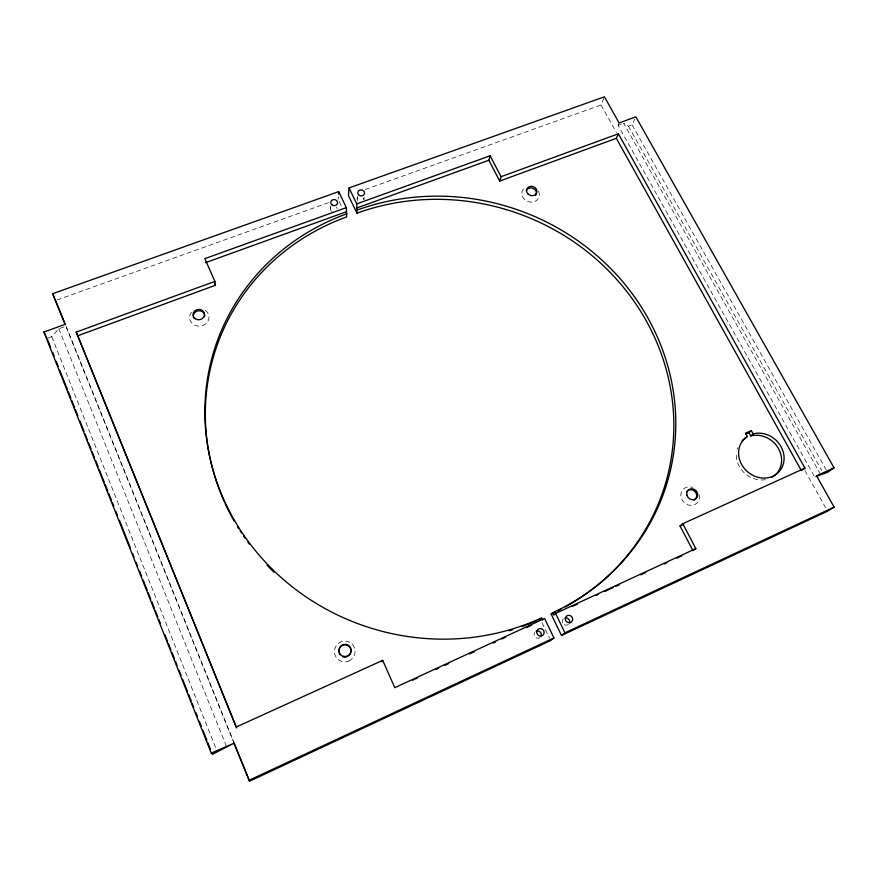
<?xml version="1.0" encoding="UTF-8"?>
<svg xmlns="http://www.w3.org/2000/svg" width="878" height="878" viewBox="0 0 878 878"><rect width="100%" height="100%" fill="white"/><g stroke="black" fill="none" stroke-linecap="round" stroke-linejoin="round"><path stroke-width="0.66" stroke-dasharray="4.39 3.29" d="M330.424 208.58L330.567 206.012M338.173 199.207L338.337 196.683M357.203 198.955L357.445 196.365M364.14 197.232L363.876 199.822A3.369 2.985 9 0 0 363.152 197.605M365.182 189.527L601.057 105.009L604.448 96.789M814.093 475.887L618.057 125.247L619.078 122.942M820.579 474.416L623.643 123.205L628.418 126.212L632.105 124.863L634.783 119.134M48.224 337.953L51.714 336.68L58.859 328.756L65.861 326.21L233.471 741.943M618.057 125.247L621.404 124.017M56.971 299.969L329.14 202.445M632.105 124.863L826.22 469.917M628.418 126.212L821.731 470.465M601.057 105.009L616.378 132.479M804.917 470.564L825.572 507.605M339.303 201.567L342.146 207.46M542.022 622.656L549.496 638.163M65.938 325.87L233.647 741.778M58.859 328.756L226.546 746.618M51.714 336.68L216.888 750.767M205.32 310.351A9.713 8.813 -4.8 0 1 206.868 322.731A9.713 8.813 -4.8 0 1 193.226 324.322A9.713 8.813 -4.8 0 1 191.7 311.942M538.488 191.239A8.934 7.836 19.5 0 1 535.196 201.314A8.934 7.836 19.5 0 1 523.497 198.362A8.934 7.836 19.5 0 1 524.792 187.782M765.407 479.651A23.805 21.149 42 0 1 736.444 452.499M737.114 449.152A23.805 21.149 42 0 1 737.663 447.56M699.25 494.709A9.757 8.868 43 0 1 690.81 505.377A9.757 8.868 43 0 1 680.878 494.226A9.757 8.868 43 0 1 692.775 487.444M357.467 200.491A3.369 2.985 9 0 1 357.829 197.528M331.774 211.389A3.391 3.007 7.2 0 1 331.686 206.604M336.439 207.219A3.391 3.007 7.2 0 1 337.13 208.668M568.428 624.335A3.764 3.567 54.6 0 1 563.292 623.797M562.754 622.974A3.764 3.567 54.6 0 1 564.356 618.09M540.157 637.494A3.786 3.611 57.1 0 1 534.68 632.412M348.906 660.991A10.426 10.295 -61.3 0 0 350.893 643.069A10.426 10.295 -61.3 0 0 334.507 650.466A10.426 10.295 -61.3 0 0 348.906 660.991"/><path stroke-width="1.32" d="M338.491 194.159L338.656 191.634L52.658 293.691L65.027 324.355L43.9 332.038L211.269 753.115L212.454 754.312L233.987 743.216L211.269 753.115M219.665 490.506A230.541 217.338 18.1 0 1 346.689 216.899L346.36 207.614L338.656 191.634M815.925 476.545L827.57 472.298L834.023 467.82L635.848 116.851L619.078 122.942L604.448 96.789L349.027 187.936L348.434 195.531L356.973 213.167A230.036 216.394 19.3 0 1 648.579 325.112A230.036 216.394 19.3 0 1 565.267 606.928M356.973 213.167L356.764 203.872L349.027 187.936M802.305 470.07L804.939 468.128L618.386 133.796L616.323 138.318L499.725 181.066L488.848 160.257L490.111 155.779L356.764 203.872M499.725 181.066L501.064 176.708L490.111 155.779M382.051 661.716L382.698 660.355L394.782 687.661L544.579 618.485L553.952 637.944L550.638 640.556L249.55 781.211L233.735 742.832M748.989 432.689L751.327 430.582L753.126 433.853L750.778 435.938L748.989 432.689L745.499 434.237M751.327 430.582L745.477 433.172L747.277 436.443L744.818 438.605A23.805 21.149 42 0 0 742.228 440.679M834.023 467.82L816.573 475.81L834.1 507.133L827.57 511.183L561.503 635.474L551.143 614.073L552.536 612.822A231.254 217.382 19.2 0 0 653.978 329.656A231.254 217.382 19.2 0 0 357.28 210.018M804.939 468.128L682.788 523.738L695.837 548.629L555.554 613.415L553.656 615.083L552.536 612.822M692.994 550.715L680.044 525.999L682.788 523.738M561.503 635.474L564.949 632.808L834.1 507.133M693.938 550.023L695.837 548.629M747.277 436.443L747.134 436.531A23.925 21.248 41.9 0 0 750.899 474.241A23.925 21.248 41.9 0 0 784.087 459.545A23.925 21.248 41.9 0 0 753.291 433.809L753.126 433.853M248.88 780.388L553.952 637.944M412.638 680.23L417.588 677.937M436.179 669.354L438.66 668.213M444.85 665.348L448.57 663.625M469.642 653.901L474.592 651.608M493.184 643.025L495.664 641.873M501.854 639.008L505.574 637.296M526.646 627.561L531.596 625.279M572.313 606.468L577.285 604.163M595.953 595.547L598.434 594.395M604.657 591.52L613.371 587.503M615.851 586.35L619.583 584.627M640.742 574.86L645.714 572.555M664.372 563.939L666.863 562.787M676.817 558.188L681.789 555.884M382.698 660.355L236.171 727.061L76.199 332.114L214.891 281.388L204.826 258.659L346.36 207.614M680.044 525.999L683.764 524.298M76.199 332.114L77.791 335.747L215.461 285.273L214.891 281.388M501.064 176.708L618.386 133.796M205.474 262.687L346.031 211.872M356.369 208.141L488.848 160.257M750.778 435.938L750.942 435.894A23.805 21.149 42 0 1 779.016 449.602A23.805 21.149 42 0 1 771.839 477.369M616.323 138.318L801.427 470.707M43.9 332.038L47.061 338.381M542.758 620.12L541.649 617.849A231.759 218.337 18.1 0 1 226.447 505.267A231.759 218.337 18.1 0 1 346.942 213.749M555.554 613.415L564.949 632.808M52.658 293.691L65.422 324.597M214.419 282.892L215.461 285.273M77.791 335.747L236.654 727.939M234.163 743.051L249.55 781.211M47.566 339.643L50.606 347.282M52.625 352.363L54.151 356.183M56.17 361.275L58.189 366.356M59.704 370.176L67.299 389.25M68.308 391.797L70.833 398.162M71.853 400.708L74.378 407.063M75.387 409.609L77.922 415.963M79.942 421.056L83.992 431.23M85.001 433.776L87.526 440.13M88.535 442.677L91.071 449.042M92.08 451.577L94.605 457.943M95.614 460.489L98.149 466.844M99.159 469.39L104.219 482.11M105.228 484.656L107.753 491.011M108.773 493.557L111.297 499.911M112.307 502.457L113.822 506.277M115.852 511.369L117.367 515.177M119.386 520.27L130.515 548.256M132.545 553.338L134.06 557.157M136.079 562.238L137.594 566.058M139.624 571.15L141.643 576.231M143.158 580.051L147.208 590.225M148.217 592.771L150.753 599.125M151.762 601.671L154.287 608.037M155.296 610.572L157.831 616.938M158.841 619.484L160.356 623.292M164.91 634.739L167.435 641.105M168.455 643.651L170.98 650.005M171.989 652.552L174.524 658.917M175.534 661.452L177.049 665.272M179.068 670.364L181.098 675.445M182.613 679.265L187.672 691.985M188.682 694.531L191.206 700.885M192.216 703.432L193.742 707.251M195.761 712.332L197.276 716.152M199.306 721.233L201.325 726.325M202.84 730.145L206.89 740.319M207.899 742.865L210.424 749.219M540.299 619.067A230.541 217.338 18.1 0 1 533.55 622.052M532.419 622.535A230.541 217.338 18.1 0 1 526.679 624.829M525.527 625.268A230.541 217.338 18.1 0 1 522.048 626.552M512.631 629.702A230.541 217.338 18.1 0 1 509.053 630.788M274.112 572.324A230.541 217.338 18.1 0 1 267.011 565.169M249.286 544.108A230.541 217.338 18.1 0 1 247.805 542.11M244.929 538.06A230.541 217.338 18.1 0 1 243.513 536.019M241.45 532.924A230.541 217.338 18.1 0 1 240.111 530.85M238.783 528.754A230.541 217.338 18.1 0 1 237.488 526.657M234.349 521.356A230.541 217.338 18.1 0 1 225.35 503.939M224.834 502.831A230.541 217.338 18.1 0 1 220.104 491.636M193.698 317.935A5.729 5.191 -4.7 0 1 198.384 310.801A5.729 5.191 -4.7 0 1 204.695 316.64M338.886 651.926A6.146 6.08 -61.2 0 1 347.139 645.22A6.146 6.08 -61.2 0 1 348.72 655.701M347.348 656.546A6.146 6.08 -61.2 0 1 342.683 656.689M340.137 654.823A6.146 6.08 -61.2 0 1 339.325 653.462M560.987 609.222A230.036 216.394 19.3 0 1 557.739 610.89M555.554 611.977A230.036 216.394 19.3 0 1 551.143 614.073M526.251 190.724A5.268 4.62 19.5 0 1 533.462 188.561A5.268 4.62 19.5 0 1 535.503 195.498M686.497 491.889A5.751 5.224 42.9 0 1 695.189 491.768A5.751 5.224 42.9 0 1 693.872 500.186M565.256 617.816A3.764 3.567 54.6 0 1 569.46 622.787M536.096 631.194A3.786 3.611 57.1 0 1 541.21 635.935M195.201 318.714A5.74 5.202 -4.7 0 0 204.442 315.257A5.74 5.202 -4.7 0 0 196.661 309.758A5.74 5.202 -4.7 0 0 195.201 318.714M347.49 656.031A6.168 6.091 -61.1 0 0 348.665 645.429A6.168 6.091 -61.1 0 0 338.974 649.797A6.168 6.091 -61.1 0 0 347.49 656.031M332.125 205.002A3.424 3.04 7.3 0 0 337.547 203.048A3.424 3.04 7.3 0 0 332.795 199.778A3.424 3.04 7.3 0 0 332.125 205.002M536.721 631.908A3.83 3.655 56.7 0 0 542.077 635.738A3.83 3.655 56.7 0 0 542.461 629.241A3.83 3.655 56.7 0 0 536.721 631.908M527.843 193.808A5.279 4.631 19.5 0 0 536.688 192.864A5.279 4.631 19.5 0 0 530.718 186.323A5.279 4.631 19.5 0 0 527.843 193.808M358.531 194.718A3.402 3.007 9.1 0 0 364.337 194.115A3.402 3.007 9.1 0 0 360.649 189.922A3.402 3.007 9.1 0 0 358.531 194.718M565.322 618.639A3.808 3.611 54.2 0 0 570.656 622.447A3.808 3.611 54.2 0 0 570.996 616.005A3.808 3.611 54.2 0 0 565.322 618.639M686.881 495.06A5.773 5.235 42.9 0 0 696.089 498.55A5.773 5.235 42.9 0 0 693.785 489.145A5.773 5.235 42.9 0 0 686.881 495.06"/></g></svg>
